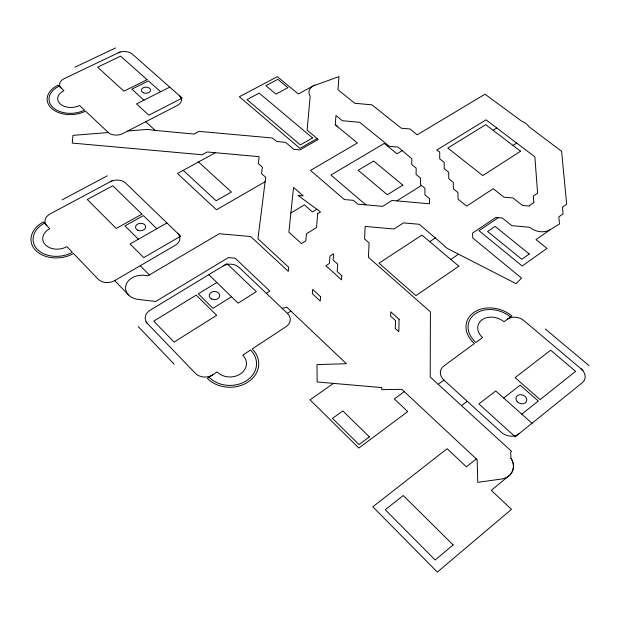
<?xml version="1.0" encoding="UTF-8"?>
<svg xmlns="http://www.w3.org/2000/svg" width="620" height="620" viewBox="0 0 620 620"><rect width="100%" height="100%" fill="white"/><g stroke="black" fill="none" stroke-linecap="round" stroke-linejoin="round"><path stroke-width="0.93" d="M513.438 466.705L513.399 467.426M513.445 465.976L513.407 465.248M513.306 468.131L513.182 468.836M513.011 469.534L512.81 470.216M512.562 470.882L512.275 471.533M511.95 472.161L511.585 472.781M511.182 473.37L510.748 473.943M510.275 474.494L509.772 475.021M509.237 475.517L491.311 490.343L511.477 509.361L437.332 572.066L372.837 506.804L447.136 448.686L466.411 466.86L476.307 458.932M521.8 414.16L538.3 401.024L520.203 385.16L503.68 398.017M461.551 405.65L467.24 401.303M438.224 384.322L443.92 380.091A12.268 9.827 15.5 0 1 443.835 366.009L474.416 343.519A27.799 21.444 16.3 0 1 473.409 312.751A27.799 21.444 16.3 0 1 511.872 315.975L503.982 321.78A15.888 12.253 16.3 0 0 481.949 319.897A15.888 12.253 16.3 0 0 482.577 337.52L475.873 342.449A25.684 19.809 16.3 0 1 474.928 314.014A25.684 19.809 16.3 0 1 510.477 317.006M404.286 391.638L394.328 398.939L407.728 411.579L358.841 448.028L310.047 399.83L333.452 383.392M550.289 229.625L536.013 239.638L546.972 248.388L522.195 266.003L478.981 230.694L498.341 217.651M450.81 259.439L458.552 254.185M429.73 241.653L435.457 237.855M209.095 377.216A26.575 21.654 -0.3 0 0 246.613 380.626A26.575 21.654 -0.3 0 0 250.526 350.013L242.753 355.113A16.438 13.392 -0.3 0 1 240.297 374.007A16.438 13.392 -0.3 0 1 217.124 371.938L207.351 378.355A28.76 23.444 -0.3 0 0 247.977 382.067A28.76 23.444 -0.3 0 0 252.201 348.913L286.084 326.663A11.904 9.44 3.3 0 0 287.409 313.379L290.92 311.093M513.011 145.452L516.708 143.096M266.329 293.314L269.832 291.098L235.135 258.183L228.377 257.587L155.705 301.475L138.392 299.46A15.864 12.168 -4.5 0 1 129.146 295.531L128.216 294.593A15.864 12.168 -4.5 0 1 128.193 281.092A15.864 12.168 -4.5 0 1 144.39 275.35L147.986 275.768L219.255 233.748L250.736 236.546L288.292 271.382L288.711 267.251L257.943 238.785L265.678 177.297L261.539 173.623L262.376 167.16L258.276 163.541L259.144 157.015L258.711 156.62L207.22 151.993L202.159 154.752L72.23 143.081L72.982 135.362L108.244 132.533M396.901 200.88L421.484 185.442M231.493 296.748L212.947 308.326L198.315 293.834L216.829 282.488M493.078 130.293L496.783 127.991M316.851 209.273L312.433 211.947L304.412 204.871L290.873 213.001M402.202 150.637L397.002 153.768L384.237 143.414L330.925 175.042L365.878 204.848M128.557 294.934L114.669 280.604A11.873 8.959 -5.8 0 1 98.1 279.147L73.532 253.51A27.311 19.918 -7.2 0 1 35.565 250.302A27.311 19.918 -7.2 0 1 43.346 222.006L49.716 228.648A15.609 11.385 -7.2 0 0 45.322 244.784A15.609 11.385 -7.2 0 0 66.96 246.651L72.362 252.286A25.234 18.398 -7.2 0 1 37.301 249.31A25.234 18.398 -7.2 0 1 44.47 223.185M114.669 280.604L175.383 245.233A11.447 8.533 -2.2 0 0 177.583 233.244M265.127 181.714L216.473 209.792L177.475 173.499L215.342 152.722M166.943 222.96L130.092 243.954L143.724 257.61L180.653 236.204L125.713 183.117A11.152 7.959 -3.7 0 0 110.244 181.738M317.146 138.57L299.94 148.382L239.367 96.728L277.341 76.694L298.344 93.977L313.929 85.552M337.745 126.821L335.296 124.388M112.259 180.66L50.158 213.915A11.563 8.339 -6.8 0 0 46.872 225.688M62.14 199.849L107.291 175.824M169.741 87.141L136.516 103.935L148.862 115.181L182.141 98.084L132.308 54.095A10.083 6.541 -1.6 0 0 118.296 52.816M314.441 85.304L314.983 85.087M120.109 51.948L64.185 78.647A10.408 6.836 -3.7 0 0 61.326 88.242M74.888 67.239L115.591 47.934M282.154 308.38L286.835 307.218L346.394 363.715L316.983 364.599L317.161 381.974L381.788 387.585L381.719 389.685L401.807 389.321L477.16 459.73L477.749 482.352L501.224 479.066A17.43 14.462 22.2 0 0 508.408 476.207C514.127 472.254 514.918 463.76 510.957 458.296L510.671 452.065L511.539 451.337L430.203 376.999L430.404 311.829L368.42 257.285L369.094 242.893L364.537 238.917L365.157 226.432L393.987 228.997L403.496 222.89L419.298 224.293L443.409 244.915A14.888 10.951 12.3 0 0 448.671 249.124L516.026 283.627L521.56 278.147L472.735 237.948L472.603 233.066L495.845 217.434L502.262 218.008L511.825 225.665L529.65 227.261C535.153 231.81 543.593 233.407 549.994 229.811L559.48 224.022L558.837 216.853L563.092 213.892L562.472 207.188L566.68 204.267L561.596 151.296L529.077 126.837A13.687 9.168 12.6 0 0 521.567 121.102L484.987 94.201L417.19 134.827L410.122 129.014L401.287 128.216L371.923 104.834L354.826 103.284L337.962 89.737L338.977 76.601L313.356 85.847A13.423 9.021 5.3 0 0 310.194 96.232L307.109 130.146L318.2 139.461L299.956 149.877L293.733 149.319L285.766 142.492L276.543 141.375L272.374 137.989L199.051 131.378L194.052 134.052L152.342 130.146A14.26 9.873 -1.8 0 0 145.545 129.534L127.883 130.952M545.399 329.057L589 365.622M582.971 370.442L523.923 320.641A11.904 9.098 17.3 0 0 507.493 319.199M160.619 91.752L148.412 80.887L131.82 89.141L143.995 100.153M532.007 423.251L495.736 390.941L478.888 403.93L515.204 436.798L582.281 382.734A12.369 9.517 21.6 0 0 580.948 368.737M443.92 380.091L501.27 432.233A12.749 10.315 20.9 0 0 518.963 433.76M198.501 161.959L231.454 192.014L216.147 200.779L183.249 170.329M145.731 121.745L155.349 130.556M287.409 313.379L239.212 267.507A11.61 8.912 0.6 0 0 222.96 266.073M208.793 274.668L238.088 303.165L256.316 291.695L226.974 263.639L150.11 310.256A12.105 9.494 -4.2 0 0 147.537 323.617M156.837 228.718L143.375 215.582L124.961 225.889L138.392 239.227M140.221 265.724L149.366 274.947M145.94 321.958L195.308 373.263A12.4 10.106 -2.2 0 0 212.792 374.782M138.291 326.632L174.174 364.196M510.957 458.281L511.291 458.815M511.678 459.498L512.027 460.195M512.337 460.9L512.616 461.613M512.856 462.334L513.058 463.055M513.213 463.783L513.329 464.519M59.133 86.172A22.684 15.051 -3.9 0 0 52.909 107.4A22.684 15.051 -3.9 0 0 84.522 110.166L79.616 105.524A14.028 9.308 -3.9 0 1 60.101 103.796A14.028 9.308 -3.9 0 1 63.914 90.683L58.11 85.196A24.552 16.291 -3.9 0 0 51.352 108.182A24.552 16.291 -3.9 0 0 85.583 111.174L108.95 133.091A10.664 7.285 -2.8 0 0 122.791 133.579L177.398 105.4A10.331 6.96 -0.4 0 0 179.374 95.643M429.443 198.594L429.428 203.786L392.049 200.446L382.625 206.351L357.748 204.127L353.338 200.345L344.348 199.547L310.496 170.415L357.391 142.995L335.265 124.775L335.978 115.506L342.372 120.737L359.724 122.303L389.321 146.32L397.97 147.095L411.858 158.712L411.757 164.509L416.167 168.09L416.082 174.483L420.531 178.111L420.461 184.605L424.956 188.279L424.909 194.866L429.443 198.594M399.102 319.308L398.8 331.7L395.289 328.522L395.506 320.563L390.639 316.185L390.763 311.821L399.102 319.308M341.798 275.691L341.527 279.853L325.872 265.678L329.429 263.407L329.972 256.091L333.583 253.797L333.134 260.044L337.699 264.135L337.195 271.537L341.798 275.691M320.587 296.732L320.253 301.026L312.317 293.671L312.674 289.416L320.587 296.732M317.688 213.699L316.51 227.563L306.451 233.756L305.8 240.862L301.436 243.567L288.874 232.19L293.547 187.38L303.219 195.866L297.98 195.401L320.524 211.97L317.688 213.699M453.15 544.926L435.178 559.984L385.26 509.725L403.24 495.535L453.15 544.926M575.6 371.334L540.113 399.582L515.073 377.658L550.645 350.199L575.6 371.334M369.373 436.852L359.003 444.571L332.46 418.399L342.829 410.936L369.373 436.852M529.263 254.014L521.784 259.3L487.584 231.462L495.078 226.385L529.263 254.014M458.839 266.205L415.943 295.632L379.014 263.206L421.941 235.081L458.839 266.205M533.82 202.631L529.519 205.553L529.558 206.08L522.482 205.445L513.011 197.997L503.967 197.183L493.225 188.705L466.666 206.111L458.071 199.152L457.955 192.541L453.383 188.852L453.298 182.334L448.764 178.7L448.694 172.275L444.207 168.686L444.168 162.363L439.719 158.821L439.696 152.04L436.751 150.063L486.003 119.823L534.866 156.852L537.602 193.145L533.339 196.021L533.82 202.631M520.591 151.218L482.771 175.584L447.811 148.056L485.708 124.682L520.591 151.218M216.628 315.332L174.057 342.101L153.768 321.121L196.238 295.104L216.628 315.332M402.829 185.124L387.345 194.75L358.135 170.275L373.62 161.006L402.829 185.124M312.55 137.958L300.297 144.925L247.016 99.603L259.23 93.116L312.55 137.958M141.895 214.14L116.242 228.47L87.265 199.493L112.801 185.752L141.895 214.14M287.897 87.684L275.939 94.093L265.848 85.684L277.799 79.36L287.897 87.684M147.072 79.685L123.954 91.163L97.603 67.177L120.629 56.141L147.072 79.685M517.212 401.659A5.572 4.425 20.3 0 0 526.489 401.419A5.572 4.425 20.3 0 0 520.389 394.669A5.572 4.425 20.3 0 0 517.212 401.659M137.834 230.229A5.076 3.736 -3.3 0 0 145.661 227.09A5.076 3.736 -3.3 0 0 138.306 223.75A5.076 3.736 -3.3 0 0 137.834 230.229M143.452 92.799A4.58 3.054 -1.2 0 0 150.52 90.311A4.58 3.054 -1.2 0 0 143.863 87.513A4.58 3.054 -1.2 0 0 143.452 92.799M211.8 299.072A5.247 4.084 -0.5 0 0 219.744 295.601A5.247 4.084 -0.5 0 0 211.939 291.989A5.247 4.084 -0.5 0 0 211.8 299.072"/></g></svg>
